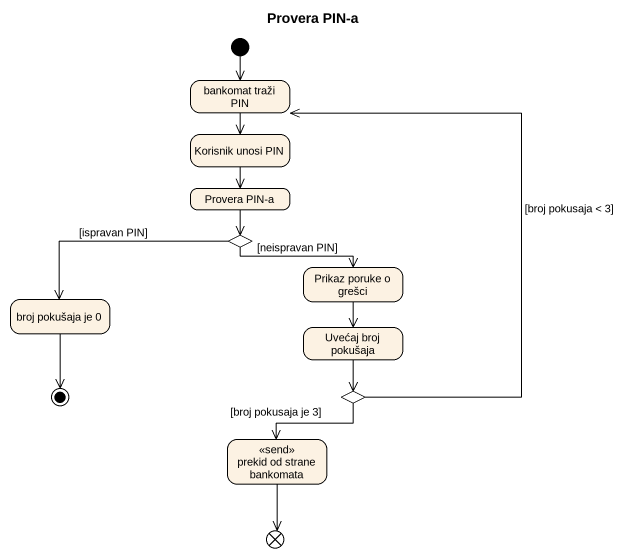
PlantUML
@startuml
title Provera PIN-a
hide empty description
state "bankomat traži PIN" as bankomat_traži_PIN
state "Korisnik unosi PIN" as Korisnik_unosi_PIN
state "Provera PIN-a" as Provera_PIN_a
state choice1 <<choice>>
state "Prikaz poruke o grešci" as Prikaz_poruke_o_grešci
state "broj pokušaja je 0" as broj_pokušaja_je_0
state "Uvećaj broj pokušaja" as Uvećaj_broj_pokušaja
state choice2 <<choice>>
state "prekid od strane bankomata" as prekid_od_strane_bankomata <<send>>
state flowfinal1 <<end>>
[*] --> bankomat_traži_PIN
bankomat_traži_PIN --> Korisnik_unosi_PIN
Korisnik_unosi_PIN --> Provera_PIN_a
Provera_PIN_a --> choice1
choice1 -right-> Prikaz_poruke_o_grešci : [neispravan PIN]
choice1 -left-> broj_pokušaja_je_0 : [ispravan PIN]
Prikaz_poruke_o_grešci --> Uvećaj_broj_pokušaja
Uvećaj_broj_pokušaja --> choice2
choice2 -up-> bankomat_traži_PIN : [broj pokusaja < 3]
choice2 --> prekid_od_strane_bankomata : [broj pokusaja je 3]
prekid_od_strane_bankomata --> flowfinal1
broj_pokušaja_je_0 --> [*]
@enduml
